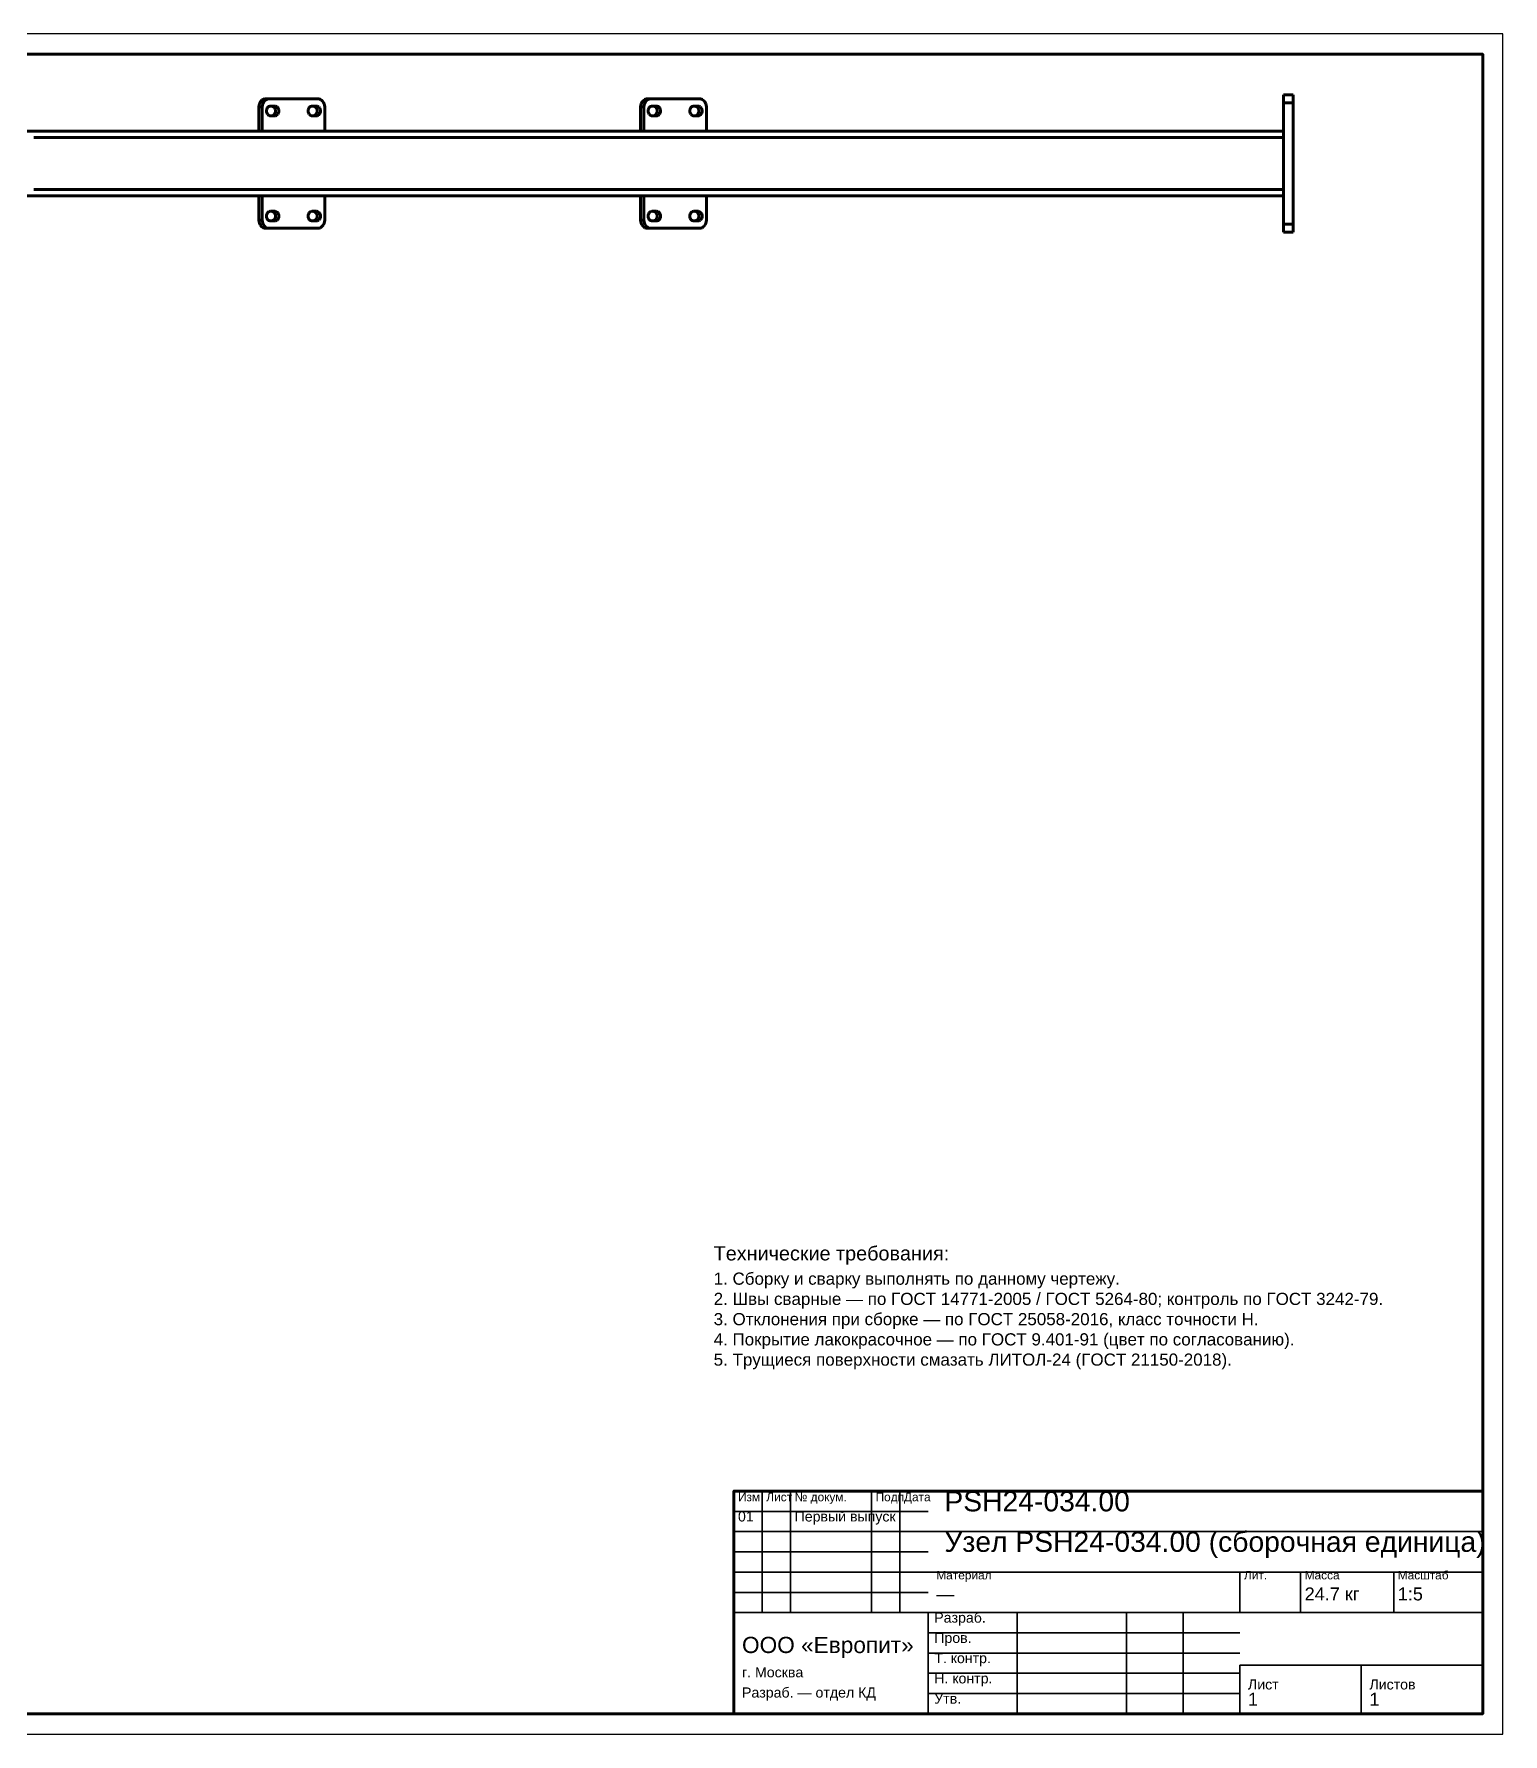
# Model space of a CAD drawing. Header units: millimetres. Extents: x 0 to 594, y 0 to 420.
# Drawn here: x 231.1 to 594, y 0 to 420 of the extents above; entities that cross this region are included whole.
import ezdxf

# ---------------------------------------------------------------- set-up
doc = ezdxf.new("R2010")
doc.units = ezdxf.units.MM
doc.styles.add('GOST', font='Arial')

msp = doc.modelspace()

# ---------------------------------------------------------------- linework, layer by layer
at = {"color": 1, "lineweight": 70}
for p, q in [((286.94, 403.11), (287.15, 403.41)), ((287.15, 403.41), (287.41, 403.66)), ((287.41, 403.66), (287.71, 403.85)), ((287.71, 403.85), (288.03, 403.96)), ((287.98, 403.41), (287.76, 403.11)), ((288.24, 403.66), (287.98, 403.41)), ((288.03, 403.96), (288.36, 404)), ((288.53, 403.85), (288.24, 403.66)), ((288.36, 404), (289.19, 404)), ((288.85, 403.96), (288.53, 403.85)), ((289.19, 404), (288.85, 403.96)), ((301.19, 404), (289.19, 404)), ((301.52, 403.96), (301.19, 404)), ((301.84, 403.85), (301.52, 403.96)), ((302.14, 403.66), (301.84, 403.85)), ((302.4, 403.41), (302.14, 403.66)), ((302.61, 403.11), (302.4, 403.41)), ((381.24, 403.11), (381.45, 403.41)), ((381.45, 403.41), (381.71, 403.66)), ((381.71, 403.66), (382, 403.85)), ((382, 403.85), (382.33, 403.96)), ((382.27, 403.41), (382.06, 403.11)), ((382.53, 403.66), (382.27, 403.41)), ((382.33, 403.96), (382.66, 404)), ((382.83, 403.85), (382.53, 403.66)), ((382.66, 404), (383.48, 404)), ((383.15, 403.96), (382.83, 403.85)), ((383.48, 404), (383.15, 403.96)), ((395.49, 404), (383.48, 404)), ((395.82, 403.96), (395.49, 404)), ((396.14, 403.85), (395.82, 403.96)), ((396.44, 403.66), (396.14, 403.85)), ((396.7, 403.41), (396.44, 403.66)), ((396.91, 403.11), (396.7, 403.41)), ((539.77, 405), (542.17, 405)), ((539.77, 404.99), (539.77, 405)), ((539.77, 404.95), (539.77, 404.99)), ((539.77, 404.89), (539.77, 404.95)), ((539.77, 404.8), (539.77, 404.89)), ((539.77, 404.69), (539.77, 404.8)), ((539.77, 404.56), (539.77, 404.69)), ((539.77, 404.41), (539.77, 404.56)), ((539.77, 404.25), (539.77, 404.41)), ((539.77, 404.06), (539.77, 404.25)), ((539.77, 403.87), (539.77, 404.06)), ((539.77, 403.66), (539.77, 403.87)), ((539.77, 403.45), (539.77, 403.66)), ((539.77, 403.22), (539.77, 403.45)), ((539.77, 403), (539.77, 403.22)), ((542.17, 405), (542.17, 404.99)), ((542.17, 404.99), (542.17, 404.95)), ((542.17, 404.95), (542.17, 404.89)), ((542.17, 404.89), (542.17, 404.8)), ((542.17, 404.8), (542.17, 404.69)), ((542.17, 404.69), (542.17, 404.56)), ((542.17, 404.56), (542.17, 404.41)), ((542.17, 404.41), (542.17, 404.25)), ((542.17, 404.25), (542.17, 404.06)), ((542.17, 404.06), (542.17, 403.87)), ((542.17, 403.87), (542.17, 403.66)), ((542.17, 403.66), (542.17, 403.45)), ((542.17, 403.45), (542.17, 403.22)), ((542.17, 403.22), (542.17, 403)), ((286.65, 402), (286.68, 402.39)), ((286.65, 396), (286.65, 402)), ((287.47, 402), (286.65, 402)), ((286.68, 402.39), (286.78, 402.77)), ((286.78, 402.77), (286.94, 403.11)), ((287.51, 402.39), (287.47, 402)), ((287.47, 402), (287.47, 396)), ((287.6, 402.77), (287.51, 402.39)), ((287.76, 403.11), (287.6, 402.77)), ((288.52, 401.23), (288.5, 401)), ((288.5, 401), (288.52, 400.77)), ((288.58, 401.46), (288.52, 401.23)), ((288.52, 400.77), (288.58, 400.54)), ((288.68, 401.67), (288.58, 401.46)), ((288.58, 400.54), (288.68, 400.33)), ((288.8, 401.85), (288.68, 401.67)), ((288.68, 400.33), (288.8, 400.15)), ((288.96, 402), (288.8, 401.85)), ((288.8, 400.15), (288.96, 400)), ((289.14, 402.11), (288.96, 402)), ((288.96, 400), (289.14, 399.89)), ((289.33, 402.18), (289.14, 402.11)), ((289.14, 399.89), (289.33, 399.82)), ((289.53, 402.2), (289.33, 402.18)), ((289.33, 399.82), (289.53, 399.8)), ((290.56, 402.2), (289.53, 402.2)), ((289.53, 399.8), (290.56, 399.8)), ((289.74, 402.2), (289.94, 402.18)), ((289.94, 399.82), (289.74, 399.8)), ((289.94, 402.18), (290.13, 402.11)), ((290.13, 399.89), (289.94, 399.82)), ((290.13, 402.11), (290.31, 402)), ((290.31, 400), (290.13, 399.89)), ((290.31, 402), (290.46, 401.85)), ((290.46, 400.15), (290.31, 400)), ((290.46, 401.85), (290.59, 401.67)), ((290.59, 400.33), (290.46, 400.15)), ((290.76, 402.18), (290.56, 402.2)), ((290.56, 399.8), (290.76, 399.82)), ((290.59, 401.67), (290.69, 401.46)), ((290.69, 400.54), (290.59, 400.33)), ((290.69, 401.46), (290.74, 401.23)), ((290.74, 400.77), (290.69, 400.54)), ((290.74, 401.23), (290.76, 401)), ((290.76, 401), (290.74, 400.77)), ((290.95, 402.11), (290.76, 402.18)), ((290.76, 399.82), (290.95, 399.89)), ((291.13, 402), (290.95, 402.11)), ((290.95, 399.89), (291.13, 400)), ((291.29, 401.85), (291.13, 402)), ((291.13, 400), (291.29, 400.15)), ((291.42, 401.67), (291.29, 401.85)), ((291.29, 400.15), (291.42, 400.33)), ((291.51, 401.46), (291.42, 401.67)), ((291.42, 400.33), (291.51, 400.54)), ((291.57, 401.23), (291.51, 401.46)), ((291.51, 400.54), (291.57, 400.77)), ((291.59, 401), (291.57, 401.23)), ((291.57, 400.77), (291.59, 401)), ((298.81, 401.23), (298.79, 401)), ((298.79, 401), (298.81, 400.77)), ((298.87, 401.46), (298.81, 401.23)), ((298.81, 400.77), (298.87, 400.54)), ((298.96, 401.67), (298.87, 401.46)), ((298.87, 400.54), (298.96, 400.33)), ((299.09, 401.85), (298.96, 401.67)), ((298.96, 400.33), (299.09, 400.15)), ((299.25, 402), (299.09, 401.85)), ((299.09, 400.15), (299.25, 400)), ((299.42, 402.11), (299.25, 402)), ((299.25, 400), (299.42, 399.89)), ((299.62, 402.18), (299.42, 402.11)), ((299.42, 399.89), (299.62, 399.82)), ((299.82, 402.2), (299.62, 402.18)), ((299.62, 399.82), (299.82, 399.8)), ((300.85, 402.2), (299.82, 402.2)), ((299.82, 399.8), (300.85, 399.8)), ((300.02, 402.2), (300.22, 402.18)), ((300.22, 399.82), (300.02, 399.8)), ((300.22, 402.18), (300.42, 402.11)), ((300.42, 399.89), (300.22, 399.82)), ((300.42, 402.11), (300.59, 402)), ((300.59, 400), (300.42, 399.89)), ((300.59, 402), (300.75, 401.85)), ((300.75, 400.15), (300.59, 400)), ((300.75, 401.85), (300.88, 401.67)), ((300.88, 400.33), (300.75, 400.15)), ((301.05, 402.18), (300.85, 402.2)), ((300.85, 399.8), (301.05, 399.82)), ((300.88, 401.67), (300.97, 401.46)), ((300.97, 400.54), (300.88, 400.33)), ((300.97, 401.46), (301.03, 401.23)), ((301.03, 400.77), (300.97, 400.54)), ((301.03, 401.23), (301.05, 401)), ((301.05, 401), (301.03, 400.77)), ((301.24, 402.11), (301.05, 402.18)), ((301.05, 399.82), (301.24, 399.89)), ((301.42, 402), (301.24, 402.11)), ((301.24, 399.89), (301.42, 400)), ((301.57, 401.85), (301.42, 402)), ((301.42, 400), (301.57, 400.15)), ((301.7, 401.67), (301.57, 401.85)), ((301.57, 400.15), (301.7, 400.33)), ((301.8, 401.46), (301.7, 401.67)), ((301.7, 400.33), (301.8, 400.54)), ((301.85, 401.23), (301.8, 401.46)), ((301.8, 400.54), (301.85, 400.77)), ((301.87, 401), (301.85, 401.23)), ((301.85, 400.77), (301.87, 401)), ((302.77, 402.77), (302.61, 403.11)), ((302.87, 402.39), (302.77, 402.77)), ((302.9, 402), (302.87, 402.39)), ((302.9, 396), (302.9, 402)), ((380.95, 402), (380.98, 402.39)), ((380.95, 396), (380.95, 402)), ((381.77, 402), (380.95, 402)), ((380.98, 402.39), (381.08, 402.77)), ((381.08, 402.77), (381.24, 403.11)), ((381.8, 402.39), (381.77, 402)), ((381.77, 402), (381.77, 396)), ((381.9, 402.77), (381.8, 402.39)), ((382.06, 403.11), (381.9, 402.77)), ((382.82, 401.23), (382.8, 401)), ((382.8, 401), (382.82, 400.77)), ((382.88, 401.46), (382.82, 401.23)), ((382.82, 400.77), (382.88, 400.54)), ((382.97, 401.67), (382.88, 401.46)), ((382.88, 400.54), (382.97, 400.33)), ((383.1, 401.85), (382.97, 401.67)), ((382.97, 400.33), (383.1, 400.15)), ((383.26, 402), (383.1, 401.85)), ((383.1, 400.15), (383.26, 400)), ((383.43, 402.11), (383.26, 402)), ((383.26, 400), (383.43, 399.89)), ((383.63, 402.18), (383.43, 402.11)), ((383.43, 399.89), (383.63, 399.82)), ((383.83, 402.2), (383.63, 402.18)), ((383.63, 399.82), (383.83, 399.8)), ((384.86, 402.2), (383.83, 402.2)), ((383.83, 399.8), (384.86, 399.8)), ((384.03, 402.2), (384.23, 402.18)), ((384.23, 399.82), (384.03, 399.8)), ((384.23, 402.18), (384.43, 402.11)), ((384.43, 399.89), (384.23, 399.82)), ((384.43, 402.11), (384.6, 402)), ((384.6, 400), (384.43, 399.89)), ((384.6, 402), (384.76, 401.85)), ((384.76, 400.15), (384.6, 400)), ((384.76, 401.85), (384.89, 401.67)), ((384.89, 400.33), (384.76, 400.15)), ((385.06, 402.18), (384.86, 402.2)), ((384.86, 399.8), (385.06, 399.82)), ((384.89, 401.67), (384.98, 401.46)), ((384.98, 400.54), (384.89, 400.33)), ((384.98, 401.46), (385.04, 401.23)), ((385.04, 400.77), (384.98, 400.54)), ((385.04, 401.23), (385.06, 401)), ((385.06, 401), (385.04, 400.77)), ((385.25, 402.11), (385.06, 402.18)), ((385.06, 399.82), (385.25, 399.89)), ((385.43, 402), (385.25, 402.11)), ((385.25, 399.89), (385.43, 400)), ((385.58, 401.85), (385.43, 402)), ((385.43, 400), (385.58, 400.15)), ((385.71, 401.67), (385.58, 401.85)), ((385.58, 400.15), (385.71, 400.33)), ((385.81, 401.46), (385.71, 401.67)), ((385.71, 400.33), (385.81, 400.54)), ((385.87, 401.23), (385.81, 401.46)), ((385.81, 400.54), (385.87, 400.77)), ((385.89, 401), (385.87, 401.23)), ((385.87, 400.77), (385.89, 401)), ((393.1, 401.23), (393.09, 401)), ((393.09, 401), (393.1, 400.77)), ((393.16, 401.46), (393.1, 401.23)), ((393.1, 400.77), (393.16, 400.54)), ((393.26, 401.67), (393.16, 401.46)), ((393.16, 400.54), (393.26, 400.33)), ((393.39, 401.85), (393.26, 401.67)), ((393.26, 400.33), (393.39, 400.15)), ((393.54, 402), (393.39, 401.85)), ((393.39, 400.15), (393.54, 400)), ((393.72, 402.11), (393.54, 402)), ((393.54, 400), (393.72, 399.89)), ((393.91, 402.18), (393.72, 402.11)), ((393.72, 399.89), (393.91, 399.82)), ((394.11, 402.2), (393.91, 402.18)), ((393.91, 399.82), (394.11, 399.8)), ((395.14, 402.2), (394.11, 402.2)), ((394.11, 399.8), (395.14, 399.8)), ((394.32, 402.2), (394.52, 402.18)), ((394.52, 399.82), (394.32, 399.8)), ((394.52, 402.18), (394.71, 402.11)), ((394.71, 399.89), (394.52, 399.82)), ((394.71, 402.11), (394.89, 402)), ((394.89, 400), (394.71, 399.89)), ((394.89, 402), (395.05, 401.85)), ((395.05, 400.15), (394.89, 400)), ((395.05, 401.85), (395.17, 401.67)), ((395.17, 400.33), (395.05, 400.15)), ((395.34, 402.18), (395.14, 402.2)), ((395.14, 399.8), (395.34, 399.82)), ((395.17, 401.67), (395.27, 401.46)), ((395.27, 400.54), (395.17, 400.33)), ((395.27, 401.46), (395.33, 401.23)), ((395.33, 400.77), (395.27, 400.54)), ((395.33, 401.23), (395.35, 401)), ((395.35, 401), (395.33, 400.77)), ((395.54, 402.11), (395.34, 402.18)), ((395.34, 399.82), (395.54, 399.89)), ((395.71, 402), (395.54, 402.11)), ((395.54, 399.89), (395.71, 400)), ((395.87, 401.85), (395.71, 402)), ((395.71, 400), (395.87, 400.15)), ((396, 401.67), (395.87, 401.85)), ((395.87, 400.15), (396, 400.33)), ((396.09, 401.46), (396, 401.67)), ((396, 400.33), (396.09, 400.54)), ((396.15, 401.23), (396.09, 401.46)), ((396.09, 400.54), (396.15, 400.77)), ((396.17, 401), (396.15, 401.23)), ((396.15, 400.77), (396.17, 401)), ((397.07, 402.77), (396.91, 403.11)), ((397.17, 402.39), (397.07, 402.77)), ((397.2, 402), (397.17, 402.39)), ((397.2, 396), (397.2, 402)), ((539.77, 373), (539.77, 403)), ((542.17, 403), (539.77, 403)), ((542.17, 373), (542.17, 403)), ((226.63, 396), (539.77, 396)), ((289.7, 396), (289.7, 396)), ((313.56, 396), (313.56, 396)), ((313.56, 396), (313.56, 396)), ((313.56, 396), (313.56, 396)), ((313.56, 396), (313.56, 396)), ((313.56, 396), (313.56, 396)), ((313.56, 396), (313.56, 396)), ((313.56, 396), (313.56, 396)), ((313.56, 396), (313.56, 396)), ((313.56, 396), (313.56, 396)), ((313.56, 396), (313.56, 396)), ((313.56, 396), (313.56, 396)), ((313.56, 396), (313.56, 396)), ((313.56, 396), (313.56, 396)), ((313.56, 396), (313.56, 396)), ((384, 396), (384, 396)), ((417.84, 396), (417.84, 396)), ((417.84, 396), (417.84, 396)), ((417.84, 396), (417.84, 396)), ((417.84, 396), (417.84, 396)), ((417.84, 396), (417.84, 396)), ((417.84, 396), (417.84, 396)), ((417.84, 396), (417.84, 396)), ((417.84, 396), (417.84, 396)), ((417.84, 396), (417.84, 396)), ((417.84, 396), (417.84, 396)), ((417.84, 396), (417.84, 396)), ((417.84, 396), (417.84, 396)), ((417.84, 396), (417.84, 396)), ((417.84, 396), (417.84, 396)), ((231.09, 394.4), (539.77, 394.4)), ((226.63, 380), (539.77, 380)), ((231.09, 381.6), (539.77, 381.6)), ((286.65, 374), (286.65, 380)), ((287.47, 380), (287.47, 374)), ((313.56, 380), (301.43, 380)), ((302.9, 374), (302.9, 380)), ((380.95, 374), (380.95, 380)), ((381.77, 380), (381.77, 374)), ((384, 380), (405.7, 380)), ((417.84, 380), (394.97, 380)), ((397.2, 374), (397.2, 380)), ((417.84, 380), (405.7, 380)), ((286.68, 373.61), (286.65, 374)), ((286.65, 374), (287.47, 374)), ((287.47, 374), (287.51, 373.61)), ((288.52, 375.23), (288.5, 375)), ((288.5, 375), (288.52, 374.77)), ((288.58, 375.46), (288.52, 375.23)), ((288.52, 374.77), (288.58, 374.54)), ((288.68, 375.67), (288.58, 375.46)), ((288.58, 374.54), (288.68, 374.33)), ((288.8, 375.85), (288.68, 375.67)), ((288.68, 374.33), (288.8, 374.15)), ((288.96, 376), (288.8, 375.85)), ((288.8, 374.15), (288.96, 374)), ((289.14, 376.11), (288.96, 376)), ((288.96, 374), (289.14, 373.89)), ((289.33, 376.18), (289.14, 376.11)), ((289.14, 373.89), (289.33, 373.82)), ((289.53, 376.2), (289.33, 376.18)), ((289.33, 373.82), (289.53, 373.8)), ((290.56, 376.2), (289.53, 376.2)), ((289.53, 373.8), (290.56, 373.8)), ((289.74, 376.2), (289.94, 376.18)), ((289.94, 373.82), (289.74, 373.8)), ((289.94, 376.18), (290.13, 376.11)), ((290.13, 373.89), (289.94, 373.82)), ((290.13, 376.11), (290.31, 376)), ((290.31, 374), (290.13, 373.89)), ((290.31, 376), (290.46, 375.85)), ((290.46, 374.15), (290.31, 374)), ((290.46, 375.85), (290.59, 375.67)), ((290.59, 374.33), (290.46, 374.15)), ((290.76, 376.18), (290.56, 376.2)), ((290.56, 373.8), (290.76, 373.82)), ((290.59, 375.67), (290.69, 375.46)), ((290.69, 374.54), (290.59, 374.33)), ((290.69, 375.46), (290.74, 375.23)), ((290.74, 374.77), (290.69, 374.54)), ((290.74, 375.23), (290.76, 375)), ((290.76, 375), (290.74, 374.77)), ((290.95, 376.11), (290.76, 376.18)), ((290.76, 373.82), (290.95, 373.89)), ((291.13, 376), (290.95, 376.11)), ((290.95, 373.89), (291.13, 374)), ((291.29, 375.85), (291.13, 376)), ((291.13, 374), (291.29, 374.15)), ((291.42, 375.67), (291.29, 375.85)), ((291.29, 374.15), (291.42, 374.33)), ((291.51, 375.46), (291.42, 375.67)), ((291.42, 374.33), (291.51, 374.54)), ((291.57, 375.23), (291.51, 375.46)), ((291.51, 374.54), (291.57, 374.77)), ((291.59, 375), (291.57, 375.23)), ((291.57, 374.77), (291.59, 375)), ((298.81, 375.23), (298.79, 375)), ((298.79, 375), (298.81, 374.77)), ((298.87, 375.46), (298.81, 375.23)), ((298.81, 374.77), (298.87, 374.54)), ((298.96, 375.67), (298.87, 375.46)), ((298.87, 374.54), (298.96, 374.33)), ((299.09, 375.85), (298.96, 375.67)), ((298.96, 374.33), (299.09, 374.15)), ((299.25, 376), (299.09, 375.85)), ((299.09, 374.15), (299.25, 374)), ((299.42, 376.11), (299.25, 376)), ((299.25, 374), (299.42, 373.89)), ((299.62, 376.18), (299.42, 376.11)), ((299.42, 373.89), (299.62, 373.82)), ((299.82, 376.2), (299.62, 376.18)), ((299.62, 373.82), (299.82, 373.8)), ((300.85, 376.2), (299.82, 376.2)), ((299.82, 373.8), (300.85, 373.8)), ((300.02, 376.2), (300.22, 376.18)), ((300.22, 373.82), (300.02, 373.8)), ((300.22, 376.18), (300.42, 376.11)), ((300.42, 373.89), (300.22, 373.82)), ((300.42, 376.11), (300.59, 376)), ((300.59, 374), (300.42, 373.89)), ((300.59, 376), (300.75, 375.85)), ((300.75, 374.15), (300.59, 374)), ((300.75, 375.85), (300.88, 375.67)), ((300.88, 374.33), (300.75, 374.15)), ((301.05, 376.18), (300.85, 376.2)), ((300.85, 373.8), (301.05, 373.82)), ((300.88, 375.67), (300.97, 375.46)), ((300.97, 374.54), (300.88, 374.33)), ((300.97, 375.46), (301.03, 375.23)), ((301.03, 374.77), (300.97, 374.54)), ((301.03, 375.23), (301.05, 375)), ((301.05, 375), (301.03, 374.77)), ((301.24, 376.11), (301.05, 376.18)), ((301.05, 373.82), (301.24, 373.89)), ((301.42, 376), (301.24, 376.11)), ((301.24, 373.89), (301.42, 374)), ((301.57, 375.85), (301.42, 376)), ((301.42, 374), (301.57, 374.15)), ((301.7, 375.67), (301.57, 375.85)), ((301.57, 374.15), (301.7, 374.33)), ((301.8, 375.46), (301.7, 375.67)), ((301.7, 374.33), (301.8, 374.54)), ((301.85, 375.23), (301.8, 375.46)), ((301.8, 374.54), (301.85, 374.77)), ((301.87, 375), (301.85, 375.23)), ((301.85, 374.77), (301.87, 375)), ((302.87, 373.61), (302.9, 374)), ((380.98, 373.61), (380.95, 374)), ((380.95, 374), (381.77, 374)), ((381.77, 374), (381.8, 373.61)), ((382.82, 375.23), (382.8, 375)), ((382.8, 375), (382.82, 374.77)), ((382.88, 375.46), (382.82, 375.23)), ((382.82, 374.77), (382.88, 374.54)), ((382.97, 375.67), (382.88, 375.46)), ((382.88, 374.54), (382.97, 374.33)), ((383.1, 375.85), (382.97, 375.67)), ((382.97, 374.33), (383.1, 374.15)), ((383.26, 376), (383.1, 375.85)), ((383.1, 374.15), (383.26, 374)), ((383.43, 376.11), (383.26, 376)), ((383.26, 374), (383.43, 373.89)), ((383.63, 376.18), (383.43, 376.11)), ((383.43, 373.89), (383.63, 373.82)), ((383.83, 376.2), (383.63, 376.18)), ((383.63, 373.82), (383.83, 373.8)), ((384.86, 376.2), (383.83, 376.2)), ((383.83, 373.8), (384.86, 373.8)), ((384.03, 376.2), (384.23, 376.18)), ((384.23, 373.82), (384.03, 373.8)), ((384.23, 376.18), (384.43, 376.11)), ((384.43, 373.89), (384.23, 373.82)), ((384.43, 376.11), (384.6, 376)), ((384.6, 374), (384.43, 373.89)), ((384.6, 376), (384.76, 375.85)), ((384.76, 374.15), (384.6, 374)), ((384.76, 375.85), (384.89, 375.67)), ((384.89, 374.33), (384.76, 374.15)), ((385.06, 376.18), (384.86, 376.2)), ((384.86, 373.8), (385.06, 373.82)), ((384.89, 375.67), (384.98, 375.46)), ((384.98, 374.54), (384.89, 374.33)), ((384.98, 375.46), (385.04, 375.23)), ((385.04, 374.77), (384.98, 374.54)), ((385.04, 375.23), (385.06, 375)), ((385.06, 375), (385.04, 374.77)), ((385.25, 376.11), (385.06, 376.18)), ((385.06, 373.82), (385.25, 373.89)), ((385.43, 376), (385.25, 376.11)), ((385.25, 373.89), (385.43, 374)), ((385.58, 375.85), (385.43, 376)), ((385.43, 374), (385.58, 374.15)), ((385.71, 375.67), (385.58, 375.85)), ((385.58, 374.15), (385.71, 374.33)), ((385.81, 375.46), (385.71, 375.67)), ((385.71, 374.33), (385.81, 374.54)), ((385.87, 375.23), (385.81, 375.46)), ((385.81, 374.54), (385.87, 374.77)), ((385.89, 375), (385.87, 375.23)), ((385.87, 374.77), (385.89, 375)), ((393.1, 375.23), (393.09, 375)), ((393.09, 375), (393.1, 374.77)), ((393.16, 375.46), (393.1, 375.23)), ((393.1, 374.77), (393.16, 374.54)), ((393.26, 375.67), (393.16, 375.46)), ((393.16, 374.54), (393.26, 374.33)), ((393.39, 375.85), (393.26, 375.67)), ((393.26, 374.33), (393.39, 374.15)), ((393.54, 376), (393.39, 375.85)), ((393.39, 374.15), (393.54, 374)), ((393.72, 376.11), (393.54, 376)), ((393.54, 374), (393.72, 373.89)), ((393.91, 376.18), (393.72, 376.11)), ((393.72, 373.89), (393.91, 373.82)), ((394.11, 376.2), (393.91, 376.18)), ((393.91, 373.82), (394.11, 373.8)), ((395.14, 376.2), (394.11, 376.2)), ((394.11, 373.8), (395.14, 373.8)), ((394.32, 376.2), (394.52, 376.18)), ((394.52, 373.82), (394.32, 373.8)), ((394.52, 376.18), (394.71, 376.11)), ((394.71, 373.89), (394.52, 373.82)), ((394.71, 376.11), (394.89, 376)), ((394.89, 374), (394.71, 373.89)), ((394.89, 376), (395.05, 375.85)), ((395.05, 374.15), (394.89, 374)), ((395.05, 375.85), (395.17, 375.67)), ((395.17, 374.33), (395.05, 374.15)), ((395.34, 376.18), (395.14, 376.2)), ((395.14, 373.8), (395.34, 373.82)), ((395.17, 375.67), (395.27, 375.46)), ((395.27, 374.54), (395.17, 374.33)), ((395.27, 375.46), (395.33, 375.23)), ((395.33, 374.77), (395.27, 374.54)), ((395.33, 375.23), (395.35, 375)), ((395.35, 375), (395.33, 374.77)), ((395.54, 376.11), (395.34, 376.18)), ((395.34, 373.82), (395.54, 373.89)), ((395.71, 376), (395.54, 376.11)), ((395.54, 373.89), (395.71, 374)), ((395.87, 375.85), (395.71, 376)), ((395.71, 374), (395.87, 374.15)), ((396, 375.67), (395.87, 375.85)), ((395.87, 374.15), (396, 374.33)), ((396.09, 375.46), (396, 375.67)), ((396, 374.33), (396.09, 374.54)), ((396.15, 375.23), (396.09, 375.46)), ((396.09, 374.54), (396.15, 374.77)), ((396.17, 375), (396.15, 375.23)), ((396.15, 374.77), (396.17, 375)), ((397.17, 373.61), (397.2, 374)), ((286.78, 373.23), (286.68, 373.61)), ((286.94, 372.89), (286.78, 373.23)), ((287.15, 372.59), (286.94, 372.89)), ((287.41, 372.34), (287.15, 372.59)), ((287.71, 372.15), (287.41, 372.34)), ((287.51, 373.61), (287.6, 373.23)), ((287.6, 373.23), (287.76, 372.89)), ((288.03, 372.04), (287.71, 372.15)), ((287.76, 372.89), (287.98, 372.59)), ((287.98, 372.59), (288.24, 372.34)), ((288.36, 372), (288.03, 372.04)), ((288.24, 372.34), (288.53, 372.15)), ((289.19, 372), (288.36, 372)), ((288.53, 372.15), (288.85, 372.04)), ((288.85, 372.04), (289.19, 372)), ((289.19, 372), (301.19, 372)), ((301.19, 372), (301.52, 372.04)), ((301.52, 372.04), (301.84, 372.15)), ((301.84, 372.15), (302.14, 372.34)), ((302.14, 372.34), (302.4, 372.59)), ((302.4, 372.59), (302.61, 372.89)), ((302.61, 372.89), (302.77, 373.23)), ((302.77, 373.23), (302.87, 373.61)), ((381.08, 373.23), (380.98, 373.61)), ((381.24, 372.89), (381.08, 373.23)), ((381.45, 372.59), (381.24, 372.89)), ((381.71, 372.34), (381.45, 372.59)), ((382, 372.15), (381.71, 372.34)), ((381.8, 373.61), (381.9, 373.23)), ((381.9, 373.23), (382.06, 372.89)), ((382.33, 372.04), (382, 372.15)), ((382.06, 372.89), (382.27, 372.59)), ((382.27, 372.59), (382.53, 372.34)), ((382.66, 372), (382.33, 372.04)), ((382.53, 372.34), (382.83, 372.15)), ((383.48, 372), (382.66, 372)), ((382.83, 372.15), (383.15, 372.04)), ((383.15, 372.04), (383.48, 372)), ((383.48, 372), (395.49, 372)), ((395.49, 372), (395.82, 372.04)), ((395.82, 372.04), (396.14, 372.15)), ((396.14, 372.15), (396.44, 372.34)), ((396.44, 372.34), (396.7, 372.59)), ((396.7, 372.59), (396.91, 372.89)), ((396.91, 372.89), (397.07, 373.23)), ((397.07, 373.23), (397.17, 373.61)), ((539.77, 372.78), (539.77, 373)), ((539.77, 373), (542.17, 373)), ((539.77, 372.55), (539.77, 372.78)), ((539.77, 372.34), (539.77, 372.55)), ((539.77, 372.13), (539.77, 372.34)), ((539.77, 371.94), (539.77, 372.13)), ((539.77, 371.75), (539.77, 371.94)), ((539.77, 371.59), (539.77, 371.75)), ((539.77, 371.44), (539.77, 371.59)), ((539.77, 371.31), (539.77, 371.44)), ((539.77, 371.2), (539.77, 371.31)), ((539.77, 371.11), (539.77, 371.2)), ((539.77, 371.05), (539.77, 371.11)), ((539.77, 371.01), (539.77, 371.05)), ((539.77, 371), (539.77, 371.01)), ((542.17, 371), (539.77, 371)), ((542.17, 373), (542.17, 372.78)), ((542.17, 372.78), (542.17, 372.55)), ((542.17, 372.55), (542.17, 372.34)), ((542.17, 372.34), (542.17, 372.13)), ((542.17, 372.13), (542.17, 371.94)), ((542.17, 371.94), (542.17, 371.75)), ((542.17, 371.75), (542.17, 371.59)), ((542.17, 371.59), (542.17, 371.44)), ((542.17, 371.44), (542.17, 371.31)), ((542.17, 371.31), (542.17, 371.2)), ((542.17, 371.2), (542.17, 371.11)), ((542.17, 371.11), (542.17, 371.05)), ((542.17, 371.05), (542.17, 371.01)), ((542.17, 371.01), (542.17, 371))]:
    msp.add_line(p, q, dxfattribs=at)
at = {"color": 7, "lineweight": 35}
for p, q in [((411, 30), (411, 60)), ((418, 30), (418, 60)), ((438, 30), (438, 60)), ((445, 30), (445, 60)), ((404, 55), (452, 55)), ((404, 50), (452, 50)), ((452, 50), (589, 50)), ((404, 45), (452, 45)), ((404, 40), (452, 40)), ((452, 40), (589, 40)), ((529, 30), (529, 40)), ((544, 30), (544, 40)), ((567, 30), (567, 40)), ((404, 35), (452, 35)), ((404, 30), (452, 30)), ((452, 30), (589, 30)), ((474, 5), (474, 30)), ((501, 5), (501, 30)), ((515, 5), (515, 30)), ((452, 25), (529, 25)), ((452, 20), (529, 20)), ((529, 17), (589, 17)), ((452, 15), (529, 15)), ((452, 10), (529, 10))]:
    msp.add_line(p, q, dxfattribs=at)
at = {"color": 7, "lineweight": 25}
msp.add_lwpolyline([(0, 0), (594, 0), (594, 420), (0, 420)], close=True, dxfattribs=at)
at = {"color": 7, "lineweight": 70}
for points in [[(20, 5), (589, 5), (589, 415), (20, 415)], [(404, 5), (589, 5), (589, 60), (404, 60)]]:
    msp.add_lwpolyline(points, close=True, dxfattribs=at)
at = {"color": 7, "lineweight": 35}
for points in [[(404, 5), (452, 5), (452, 30), (404, 30)], [(529, 5), (559, 5), (559, 17), (529, 17)], [(559, 5), (589, 5), (589, 17), (559, 17)]]:
    msp.add_lwpolyline(points, close=True, dxfattribs=at)

# ---------------------------------------------------------------- texts
at = {"color": 3, "style": 'GOST'}
for s, height, p in [('Технические требования:', 3.5, (399, 117)), ('1. Сборку и сварку выполнять по данному чертежу.', 3, (399, 111)), ('2. Швы сварные — по ГОСТ 14771-2005 / ГОСТ 5264-80; контроль по ГОСТ 3242-79.', 3, (399, 106)), ('3. Отклонения при сборке — по ГОСТ 25058-2016, класс точности Н.', 3, (399, 101)), ('4. Покрытие лакокрасочное — по ГОСТ 9.401-91 (цвет по согласованию).', 3, (399, 96)), ('5. Трущиеся поверхности смазать ЛИТОЛ-24 (ГОСТ 21150-2018).', 3, (399, 91)), ('Изм.', 2.1, (405, 57.5)), ('Лист', 2.1, (412, 57.5)), ('№ докум.', 2.1, (419, 57.5)), ('Подп.', 2.1, (439, 57.5)), ('Дата', 2.1, (446, 57.5)), ('PSH24-034.00', 5, (456, 55)), ('01', 2.5, (405, 52.5)), ('Первый выпуск', 2.5, (419, 52.5)), ('Узел PSH24-034.00 (сборочная единица)', 5, (456, 45)), ('Материал', 2.1, (454, 38.2)), ('Лит.', 2.1, (530, 38.2)), ('Масса', 2.1, (545, 38.2)), ('Масштаб', 2.1, (568, 38.2)), ('—', 3.2, (454, 33)), ('24.7 кг', 3.2, (545, 33)), ('1:5', 3.2, (568, 33)), ('Разраб.', 2.5, (453.5, 27.5)), ('ООО «Европит»', 4, (406, 20)), ('Пров.', 2.5, (453.5, 22.5)), ('Т. контр.', 2.5, (453.5, 17.5)), ('г. Москва', 2.5, (406, 14)), ('Н. контр.', 2.5, (453.5, 12.5)), ('Лист', 2.5, (531, 11)), ('Листов', 2.5, (561, 11)), ('Разраб. — отдел КД', 2.5, (406, 9)), ('Утв.', 2.5, (453.5, 7.5)), ('1', 3.2, (531, 7)), ('1', 3.2, (561, 7))]:
    msp.add_text(s, height=height, dxfattribs=at).set_placement(p)

doc.saveas('drawing.dxf')
